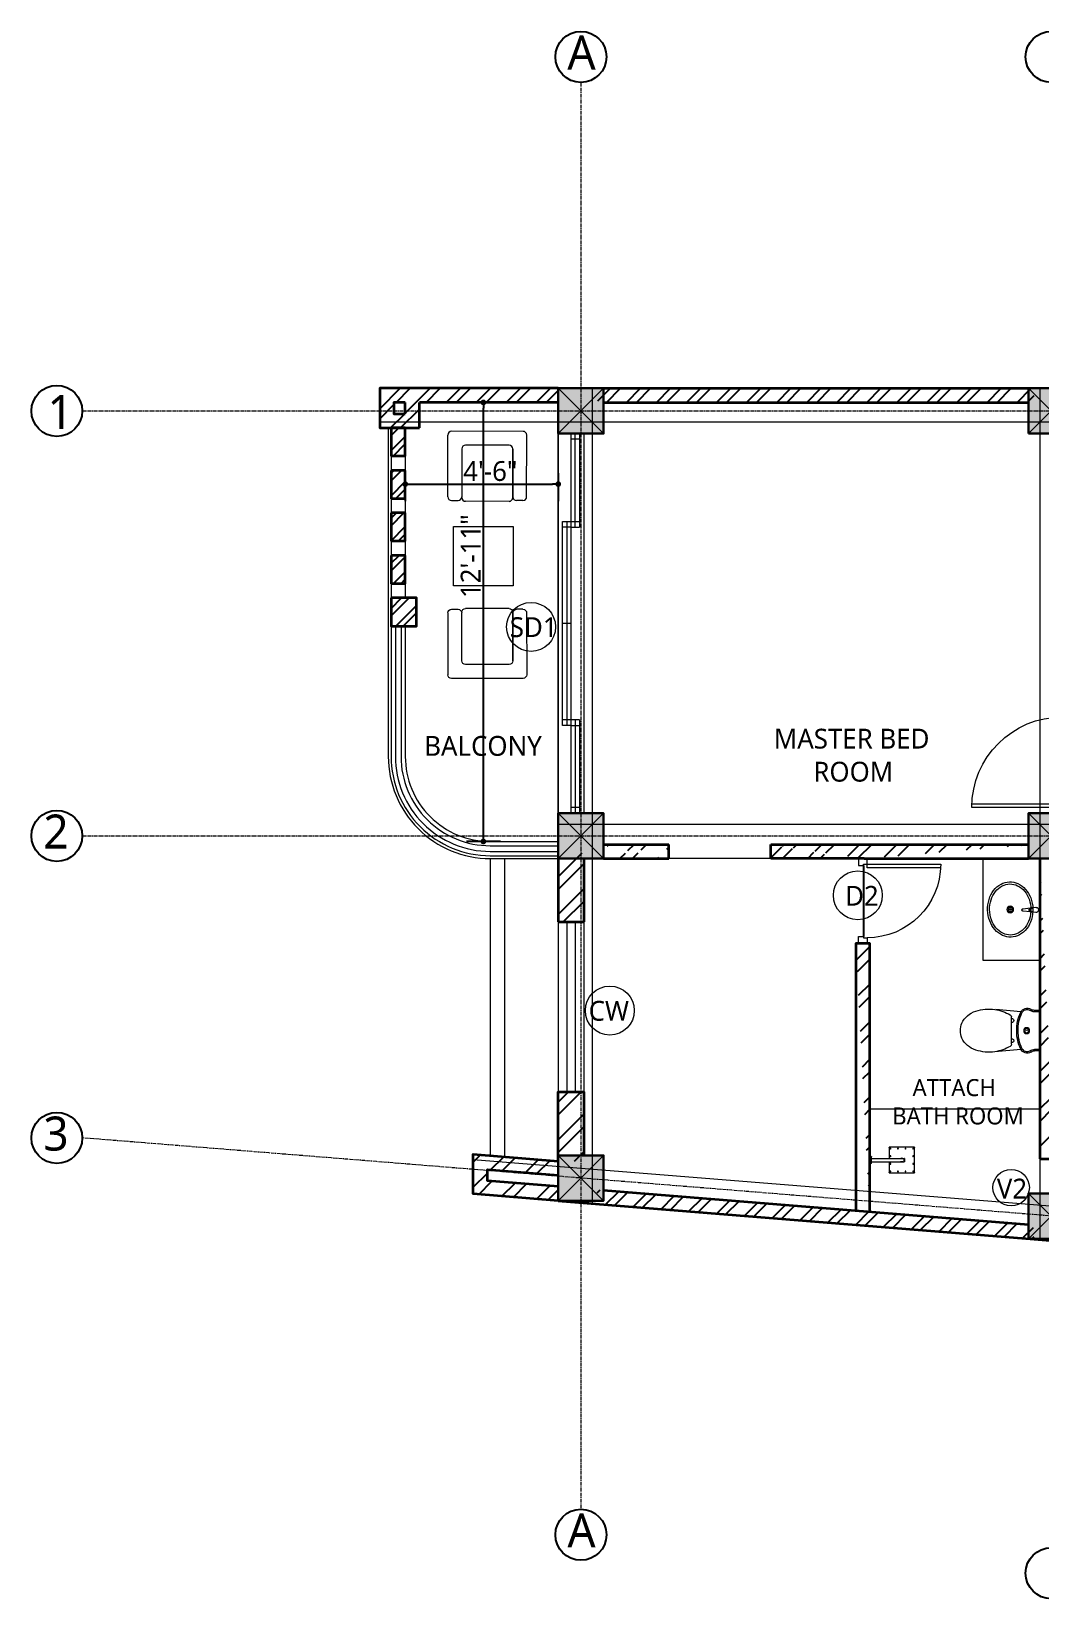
# Model space of a CAD drawing. Header units: inches. Extents: x 130993 to 274375, y -5108 to 103559.
# Drawn here: x 150644 to 151001, y 60931 to 61485 of the extents above; entities that cross this region are included whole.
import ezdxf

# ---------------------------------------------------------------- set-up
doc = ezdxf.new("R2010")
doc.units = ezdxf.units.IN
doc.header["$MEASUREMENT"] = 0
doc.header["$PDMODE"] = 2
doc.header["$PDSIZE"] = -3
doc.linetypes.add('CENTER', pattern=[2, 1.25, -0.25, 0.25, -0.25])
doc.linetypes.add('CENTER2', pattern=[1.125, 0.75, -0.125, 0.125, -0.125])
for name, color, linetype in [('A-HATCH', 7, 'Continuous'), ('Text-external', 7, 'Continuous'), ('Text-internal', 7, 'Continuous')]:
    doc.layers.add(name, color=color, linetype=linetype)
for name, color, linetype, lineweight in [('A_Grid Name', 216, 'Continuous', 5), ('Center line', 252, 'CENTER', 20), ('Column', 14, 'Continuous', 30), ('Dim-external', 151, 'Continuous', 9), ('Dim-internal', 150, 'Continuous', 9), ('Door-window', 40, 'Continuous', 15), ('FURNITURE', 31, 'Continuous', 13), ('HATCH', 9, 'Continuous', 9), ('Railing', 153, 'Continuous', 18), ('sill', 30, 'Continuous', 20), ('text window', 212, 'Continuous', 20), ('Wall-Section', 6, 'Continuous', 35)]:
    doc.layers.add(name, color=color, linetype=linetype, lineweight=lineweight)
doc.styles.add('caption 1in-8ft', font='trebuc.ttf', dxfattribs={"height": 12})
doc.styles.add('int text 1in-8ft', font='trebuc.ttf', dxfattribs={"height": 7})
doc.dimstyles.new('dim 1in-8ft', dxfattribs={"dimtxt": 7, "dimasz": 2, "dimexe": 6, "dimexo": 6, "dimgap": 1, "dimtad": 1, "dimdec": 0, "dimzin": 0, "dimdsep": 46, "dimlunit": 4, "dimtxsty": 'int text 1in-8ft', "dimblk": 'DOT', "dimcen": 4, "dimdle": 6, "dimclrt": 7, "dimadec": 0, "dimazin": 0, "dimtfac": 1, "dimtdec": 0, "dimtofl": 0, "dimtmove": 0, "dimatfit": 3, "dimfxl": 6, "dimfxlon": 1, "dimtolj": 1, "dimtzin": 0, "dimarcsym": 0})
pattern_1 = [(45, (149803.6255, 61138.596), (-6.629126, 6.629126), []), (45, (149808.045, 61138.596), (-6.629126, 6.629126), [])]
pattern_2 = [(45, (149803.6255, 61140.596), (-6.629126, 6.629126), []), (45, (149808.045, 61140.596), (-6.629126, 6.629126), [])]
pattern_3 = [(45, (151553.4815, 61140.596), (-5.3033, 5.3033), []), (45, (151557.017, 61140.596), (-5.3033, 5.3033), [])]

# ---------------------------------------------------------------- blocks, each defined once
blk = doc.blocks.new('BP1')
at = {"layer": 'A_Grid Name'}
for p, q in [((614, 0), (-33, 0)), ((30, 0), (30, -286.82)), ((42, 0), (42, -287.79)), ((200, 0), (200, -300.53)), ((212, 0), (212, -301.5)), ((369, 0), (369, -314.16)), ((381, 0), (381, -315.13)), ((539, 0), (539, -327.88)), ((551, 0), (551, -328.84)), ((614, -12), (-33, -12)), ((551, -154), (30, -154)), ((551, -166), (30, -166)), ((614, -321.89), (0, -272.36)), ((614, -333.93), (0, -284.4))]:
    blk.add_line(p, q, dxfattribs=at)
blk = doc.blocks.new('*U273')
at = {"lineweight": 20}
for points in [[(-2, 1.5), (-2, 33.5), (-3.25, 33.47), (-3.25, 1.5)], [(-36, 1.5), (-36, -1.5), (-33.5, -1.5), (-33.5, 0.25), (-34, 0.25), (-34, 1.5)], [(0, 1.5), (0, -1.5), (-2.5, -1.5), (-2.5, 0.25), (-2, 0.25), (-2, 1.5)]]:
    blk.add_lwpolyline(points, close=True, dxfattribs=at)
at = {"lineweight": 13}
blk.add_arc((-2, 1.5), 32, 90, 180, dxfattribs=at)
at = {"layer": 'Defpoints'}
blk.add_line((-2.5, 0.25), (-33.5, 0.25), dxfattribs=at)
blk = doc.blocks.new('45')
at = {"linetype": 'Continuous'}
for p, q in [((-32, 0), (-30, 0)), ((-32, -13), (-32, 0)), ((-30, 0), (30, 0)), ((30, 0), (32, 0)), ((32, -13), (32, 0)), ((30, -15), (-30, -15)), ((-30, -15), (-30, -15)), ((-15, -15), (-15, -308)), ((15, -15), (15, -308)), ((30, -15), (30, -15)), ((-114, -399), (-114, -173)), ((-113, -172), (-15, -172)), ((-104, -183), (-104, -184)), ((-104, -183), (-104, -184)), ((-103, -183), (-104, -183)), ((-104, -184), (-103, -184)), ((-104, -251), (-104, -252)), ((-104, -251), (-104, -252)), ((-103, -251), (-104, -251)), ((-104, -252), (-103, -252)), ((-102, -182), (-103, -182)), ((-103, -182), (-103, -183)), ((-102, -182), (-103, -182)), ((-103, -184), (-103, -185)), ((-103, -185), (-102, -185)), ((-103, -185), (-102, -185)), ((-102, -250), (-103, -250)), ((-103, -250), (-103, -251)), ((-102, -251), (-103, -251)), ((-103, -252), (-103, -254)), ((-103, -253), (-102, -253)), ((-103, -254), (-102, -254)), ((-102, -183), (-102, -182)), ((-101, -183), (-102, -183)), ((-102, -184), (-101, -184)), ((-102, -185), (-102, -184)), ((-102, -251), (-102, -250)), ((-101, -251), (-102, -251)), ((-102, -252), (-101, -252)), ((-102, -254), (-102, -252)), ((-101, -184), (-101, -183)), ((-101, -184), (-101, -183)), ((-101, -252), (-101, -251)), ((-101, -252), (-101, -251)), ((-36, -183), (-36, -184)), ((-35, -183), (-36, -183)), ((-36, -184), (-35, -184)), ((-34, -182), (-35, -182)), ((-35, -182), (-35, -183)), ((-34, -182), (-35, -182)), ((-35, -183), (-35, -184)), ((-35, -184), (-35, -185)), ((-35, -185), (-34, -185)), ((-35, -185), (-34, -185)), ((-34, -183), (-34, -182)), ((-32, -183), (-34, -183)), ((-34, -184), (-32, -184)), ((-34, -185), (-34, -184)), ((-33, -184), (-33, -183)), ((-32, -184), (-32, -183)), ((15, -172), (113, -172)), ((32, -183), (32, -184)), ((34, -183), (32, -183)), ((32, -184), (34, -184)), ((33, -183), (33, -184)), ((35, -182), (34, -182)), ((34, -182), (34, -183)), ((35, -182), (34, -182)), ((34, -184), (34, -185)), ((34, -185), (35, -185)), ((34, -185), (35, -185)), ((35, -183), (35, -182)), ((36, -183), (35, -183)), ((35, -184), (35, -183)), ((35, -184), (36, -184)), ((35, -185), (35, -184)), ((36, -184), (36, -183)), ((101, -183), (101, -184)), ((101, -183), (101, -184)), ((102, -183), (101, -183)), ((101, -184), (102, -184)), ((101, -251), (101, -252)), ((101, -251), (101, -252)), ((102, -251), (101, -251)), ((101, -252), (102, -252)), ((103, -182), (102, -182)), ((102, -182), (102, -183)), ((103, -182), (102, -182)), ((102, -184), (102, -185)), ((102, -185), (103, -185)), ((102, -185), (103, -185)), ((103, -250), (102, -250)), ((102, -250), (102, -251)), ((103, -251), (102, -251)), ((102, -252), (102, -254)), ((102, -253), (103, -253)), ((102, -254), (103, -254)), ((103, -183), (103, -182)), ((104, -183), (103, -183)), ((103, -184), (104, -184)), ((103, -185), (103, -184)), ((103, -251), (103, -250)), ((104, -251), (103, -251)), ((103, -252), (104, -252)), ((103, -254), (103, -252)), ((104, -184), (104, -183)), ((104, -184), (104, -183)), ((104, -252), (104, -251)), ((104, -252), (104, -251)), ((114, -173), (114, -399)), ((113, -400), (-113, -400)), ((-104, -320), (-104, -321)), ((-104, -320), (-104, -321)), ((-103, -320), (-104, -320)), ((-104, -321), (-103, -321)), ((-104, -388), (-104, -389)), ((-104, -388), (-104, -389)), ((-103, -388), (-104, -388)), ((-104, -389), (-103, -389)), ((-102, -318), (-103, -318)), ((-103, -318), (-103, -320)), ((-102, -319), (-103, -319)), ((-103, -321), (-102, -321)), ((-103, -321), (-103, -322)), ((-103, -322), (-102, -322)), ((-102, -387), (-103, -387)), ((-103, -387), (-103, -388)), ((-102, -387), (-103, -387)), ((-103, -389), (-103, -390)), ((-103, -390), (-102, -390)), ((-103, -390), (-102, -390)), ((-102, -320), (-102, -318)), ((-101, -320), (-102, -320)), ((-102, -321), (-101, -321)), ((-102, -322), (-102, -321)), ((-102, -388), (-102, -387)), ((-101, -388), (-102, -388)), ((-102, -389), (-101, -389)), ((-102, -390), (-102, -389)), ((-101, -321), (-101, -320)), ((-101, -321), (-101, -320)), ((-101, -389), (-101, -388)), ((-101, -389), (-101, -388)), ((-36, -388), (-36, -389)), ((-35, -388), (-36, -388)), ((-36, -389), (-35, -389)), ((-34, -387), (-35, -387)), ((-35, -387), (-35, -388)), ((-34, -387), (-35, -387)), ((-35, -388), (-35, -389)), ((-35, -389), (-35, -390)), ((-35, -390), (-34, -390)), ((-35, -390), (-34, -390)), ((-34, -388), (-34, -387)), ((-32, -388), (-34, -388)), ((-34, -389), (-32, -389)), ((-34, -390), (-34, -389)), ((-33, -389), (-33, -388)), ((-32, -389), (-32, -388)), ((15, -308), (-15, -308)), ((-15, -308), (15, -308)), ((-15, -310), (-15, -308)), ((-15, -310), (15, -310)), ((15, -310), (15, -308)), ((32, -388), (32, -389)), ((34, -388), (32, -388)), ((32, -389), (34, -389)), ((33, -388), (33, -389)), ((35, -387), (34, -387)), ((34, -387), (34, -388)), ((35, -387), (34, -387)), ((34, -389), (34, -390)), ((34, -390), (35, -390)), ((34, -390), (35, -390)), ((35, -388), (35, -387)), ((36, -388), (35, -388)), ((35, -389), (35, -388)), ((35, -389), (36, -389)), ((35, -390), (35, -389)), ((36, -389), (36, -388)), ((101, -320), (101, -321)), ((101, -320), (101, -321)), ((102, -320), (101, -320)), ((101, -321), (102, -321)), ((101, -388), (101, -389)), ((101, -388), (101, -389)), ((102, -388), (101, -388)), ((101, -389), (102, -389)), ((103, -318), (102, -318)), ((102, -318), (102, -320)), ((103, -319), (102, -319)), ((102, -321), (103, -321)), ((102, -321), (102, -322)), ((102, -322), (103, -322)), ((103, -387), (102, -387)), ((102, -387), (102, -388)), ((103, -387), (102, -387)), ((102, -389), (102, -390)), ((102, -390), (103, -390)), ((102, -390), (103, -390)), ((103, -320), (103, -318)), ((104, -320), (103, -320)), ((103, -321), (104, -321)), ((103, -322), (103, -321)), ((103, -388), (103, -387)), ((104, -388), (103, -388)), ((103, -389), (104, -389)), ((103, -390), (103, -389)), ((104, -321), (104, -320)), ((104, -321), (104, -320)), ((104, -389), (104, -388)), ((104, -389), (104, -388))]:
    blk.add_line(p, q, dxfattribs=at)
at = {"linetype": 'CENTER2'}
blk.add_line((20, 0), (-20, 0), dxfattribs=at)
at = {"linetype": 'Continuous'}
for centre in [(-102, -184), (-102, -252), (-34, -184), (34, -184), (103, -184), (103, -252), (-102, -320), (-102, -389), (-34, -389), (34, -389), (103, -320), (103, -389)]:
    blk.add_circle(centre, 4, dxfattribs=at)
for centre, radius, start, end in [((-30, -13), 2, 180, 270), ((30, -13), 2, 270, 0), ((-113, -173), 1, 90, 180), ((0, -286), 18.5, 144.1752, 215.8248), ((0, -286), 18.4, 144.6089, 215.3911), ((0, -286), 18.1, 145.9684, 214.0316), ((0, -286), 18, 146.4427, 213.5573), ((0, -286), 16.4, 156.4575, 203.5425), ((0, -286), 18.5, 0, 35.8248), ((0, -286), 18.4, 0, 35.3911), ((0, -286), 18.1, 0, 34.0316), ((0, -286), 18, 326.4427, 33.5573), ((0, -286), 16.4, 336.4575, 23.5425), ((113, -173), 1, 0, 90), ((-113, -399), 1, 180, 270), ((0, -286), 18.5, 324.1752, 0), ((0, -286), 18.1, 325.9684, 0), ((0, -286), 18.4, 324.6089, 0), ((113, -399), 1, 270, 0)]:
    blk.add_arc(centre, radius, start, end, dxfattribs=at)
blk = doc.blocks.new('Sanitary_Commode')
for p, q in [((-7.57, 0), (7.57, 0)), ((-7.48, 0), (-7.48, -2.09)), ((7.48, 0), (7.48, -2.12)), ((-8.04, -0.47), (-8.04, -2.09)), ((8.04, -0.47), (8.04, -2.12)), ((-7.5, -7.54), (-8.46, -17.96)), ((-5.44, -11.32), (5.47, -11.32)), ((7.53, -7.54), (8.4, -17.49))]:
    blk.add_line(p, q)
for centre, radius in [((0.01, -5.24), 1.18), ((0.01, -5.25), 0.847)]:
    blk.add_circle(centre, radius)
for centre, radius, start, end in [((-7.57, -0.47), 0.472, 90, 180), ((7.57, -0.47), 0.472, 0, 90), ((-6.16, -5.08), 2.81, 148.36393, 245.18218), ((-11.13, -1.9), 3.09, 326.5687, 356.46983), ((-6.16, -5.08), 2.25, 148.6278, 245.63581), ((-11.12, -1.91), 3.64, 326.66078, 357.08849), ((0.78, -5.22), 0.758, 114.83584, 249.21498), ((6.18, -5.08), 2.25, 294.36419, 31.42642), ((6.18, -5.08), 2.81, 294.81782, 31.63607), ((11.46, -1.75), 4, 185.34257, 212.6411), ((11.51, -1.73), 3.49, 186.51425, 212.56989), ((10.49, -21.25), 19.23, 150.59068, 170.16674), ((-0.29, 7.25), 16.46, 244.65276, 270.78497), ((-0.29, 7.25), 15.9, 244.65532, 270.78492), ((-5.44, -12.27), 0.945, 90, 150.59068), ((-4.03, -11.23), 0.846, 353.75908, 186.24092), ((0.31, 7.2), 16.42, 268.6912, 295.40385), ((0.31, 7.2), 15.86, 268.6912, 295.40385), ((4.05, -11.23), 0.846, 353.75908, 186.24092), ((5.47, -12.27), 0.945, 29.40932, 90), ((-10.46, -21.25), 19.23, 9.83326, 29.40932), ((8.39, -20.24), 17, 172.29585, 198.33967), ((-8.36, -20.24), 17, 341.66033, 7.70415), ((0.9, -22.91), 9.06, 197.25711, 244.86778), ((-0.29, -24.99), 6.67, 246.52572, 272.56291), ((0.31, -24.94), 6.72, 267.44565, 293.38823), ((-0.87, -22.91), 9.06, 295.13222, 342.74289)]:
    blk.add_arc(centre, radius, start, end)
blk = doc.blocks.new('sd')
at = {"layer": 'Door-window'}
for p, q in [((0, 135), (0, 102)), ((3, 135), (0, 135)), ((3, 133), (0, 133)), ((1.5, 102), (1.5, 135)), ((3, 135), (3, 102)), ((0, 102), (-3, 102)), ((-1.5, 104), (-1.5, 32)), ((0, 104), (3, 104)), ((0, 102), (3, 102)), ((0, 68), (-3, 68)), ((0, 34), (-3, 34)), ((0, 34), (0, 1)), ((3, 34), (0, 34)), ((1.5, 34), (1.5, 1)), ((3, 34), (3, 1)), ((0, 32), (3, 32)), ((3, 3), (0, 3)), ((3, 1), (0, 1))]:
    blk.add_line(p, q, dxfattribs=at)
blk.add_lwpolyline([(-3, 104), (0, 104), (0, 32), (-3, 32)], close=True, dxfattribs=at)
blk = doc.blocks.new('*U289')
at = {"lineweight": 20}
for points in [[(-2, 1.5), (-2, 27.5), (-3.25, 27.47), (-3.25, 1.5)], [(-30, 1.5), (-30, -1.5), (-27.5, -1.5), (-27.5, 0.25), (-28, 0.25), (-28, 1.5)], [(0, 1.5), (0, -1.5), (-2.5, -1.5), (-2.5, 0.25), (-2, 0.25), (-2, 1.5)]]:
    blk.add_lwpolyline(points, close=True, dxfattribs=at)
at = {"lineweight": 13}
blk.add_arc((-2, 1.5), 26, 90, 180, dxfattribs=at)
at = {"layer": 'Defpoints'}
blk.add_line((-2.5, 0.25), (-27.5, 0.25), dxfattribs=at)
blk = doc.blocks.new('sofa_1seater')
for p, q in [((15.4, 0.01), (-15.4, -0.01)), ((-17, -28.25), (-17, -1.61)), ((9.4, -6.01), (-9.4, -6.01)), ((17, -28.22), (17, -1.59)), ((-11, -7.61), (-11, -28.25)), ((11, -7.56), (11, -28.61)), ((11, -7.59), (11, -28.59)), ((11, -28.59), (11, -7.59)), ((-15.4, -29.85), (-12.6, -29.85)), ((9.4, -30.21), (-9.4, -30.21)), ((15.4, -29.82), (12.6, -29.82))]:
    blk.add_line(p, q)
for centre, major_axis, start_param, end_param in [((15.4, -1.59), (-1.13, 1.13), 3.926991, 5.497787), ((-15.4, -1.61), (1.13, 1.13), 0.785398, 2.356194), ((-9.4, -7.61), (1.13, 1.13), 0.785398, 2.356194), ((9.4, -7.59), (-1.13, 1.13), 3.926991, 5.497787), ((9.4, -7.59), (-1.13, 1.13), 3.926991, 5.497787), ((9.4, -7.61), (-1.13, 1.13), 3.926991, 5.497787), ((-15.4, -28.25), (-1.13, 1.13), 0.785398, 2.356194), ((-12.6, -28.25), (1.13, 1.13), 3.926991, 5.497787), ((-9.4, -28.61), (-1.13, 1.13), 0.785398, 2.356194), ((9.4, -28.59), (1.13, 1.13), 3.926991, 5.497787), ((9.4, -28.59), (1.13, 1.13), 3.926991, 5.497787), ((9.4, -28.61), (1.13, 1.13), 3.926991, 5.497787), ((12.6, -28.22), (-1.13, 1.13), 0.785398, 2.356194), ((15.4, -28.22), (1.13, 1.13), 3.926991, 5.497787)]:
    blk.add_ellipse(centre, major_axis=major_axis, ratio=1, start_param=start_param, end_param=end_param)
blk = doc.blocks.new('PL_TAP_1')
at = {"linetype": 'ByBlock'}
for p, q in [((-0.9, 0.3), (-0.93, 0.16)), ((-0.84, 0.45), (-0.9, 0.3)), ((-0.75, 0.6), (-0.84, 0.45)), ((-0.63, 0.72), (-0.75, 0.6)), ((-0.49, 0.82), (-0.63, 0.72)), ((-0.34, 0.89), (-0.49, 0.82)), ((-0.17, 0.94), (-0.34, 0.89)), ((0, 0.96), (-0.17, 0.94)), ((0.17, 0.94), (0, 0.96)), ((0.34, 0.89), (0.17, 0.94)), ((0.49, 0.82), (0.34, 0.89)), ((0.63, 0.72), (0.49, 0.82)), ((0.75, 0.6), (0.63, 0.72)), ((0.84, 0.45), (0.75, 0.6)), ((0.9, 0.3), (0.84, 0.45)), ((0.93, 0.16), (0.9, 0.3)), ((-0.94, -0.03), (-0.83, -1.65)), ((-0.92, -0.34), (-0.92, -0.35)), ((-0.83, -1.65), (-0.8, -1.79)), ((-0.8, -1.79), (-0.76, -1.93)), ((-0.76, -1.93), (-0.68, -2.05)), ((-0.7, -2.03), (-0.44, -4.61)), ((-0.68, -2.05), (-0.59, -2.17)), ((-0.59, -2.17), (-0.48, -2.26)), ((-0.54, -1.57), (-0.54, -0.98)), ((-0.54, -0.98), (0.54, -0.98)), ((-0.53, -1.66), (-0.54, -1.57)), ((-0.5, -1.75), (-0.53, -1.66)), ((-0.46, -1.83), (-0.5, -1.75)), ((-0.48, -2.26), (-0.35, -2.33)), ((-0.41, -1.91), (-0.46, -1.83)), ((-0.44, -4.61), (-0.42, -4.69)), ((-0.42, -4.69), (-0.39, -4.76)), ((-0.34, -1.97), (-0.41, -1.91)), ((-0.39, -4.76), (-0.35, -4.83)), ((-0.35, -2.33), (-0.22, -2.38)), ((-0.35, -4.83), (-0.29, -4.89)), ((-0.27, -2.02), (-0.34, -1.97)), ((-0.29, -4.89), (-0.23, -4.93)), ((-0.18, -2.06), (-0.27, -2.02)), ((-0.23, -4.93), (-0.16, -4.97)), ((-0.22, -2.38), (-0.07, -2.41)), ((-0.09, -2.09), (-0.18, -2.06)), ((-0.16, -4.97), (-0.08, -4.99)), ((0, -2.09), (-0.09, -2.09)), ((-0.08, -4.99), (0, -5)), ((-0.07, -2.41), (0.07, -2.41)), ((0.09, -2.09), (0, -2.09)), ((0, -5), (0.08, -4.99)), ((0.07, -2.41), (0.22, -2.38)), ((0.08, -4.99), (0.16, -4.97)), ((0.18, -2.06), (0.09, -2.09)), ((0.16, -4.97), (0.23, -4.93)), ((0.27, -2.02), (0.18, -2.06)), ((0.22, -2.38), (0.35, -2.33)), ((0.23, -4.93), (0.29, -4.89)), ((0.34, -1.97), (0.27, -2.02)), ((0.29, -4.89), (0.35, -4.83)), ((0.41, -1.91), (0.34, -1.97)), ((0.35, -2.33), (0.48, -2.26)), ((0.35, -4.83), (0.39, -4.76)), ((0.39, -4.76), (0.42, -4.69)), ((0.46, -1.83), (0.41, -1.91)), ((0.42, -4.69), (0.44, -4.61)), ((0.44, -4.61), (0.7, -2.03)), ((0.5, -1.75), (0.46, -1.83)), ((0.48, -2.26), (0.59, -2.17)), ((0.53, -1.66), (0.5, -1.75)), ((0.54, -1.57), (0.53, -1.66)), ((0.54, -0.98), (0.54, -1.57)), ((0.59, -2.17), (0.68, -2.05)), ((0.68, -2.05), (0.76, -1.93)), ((0.76, -1.93), (0.8, -1.79)), ((0.8, -1.79), (0.83, -1.65)), ((0.83, -1.65), (0.94, -0.03))]:
    blk.add_line(p, q, dxfattribs=at)
for centre, start, end in [((-0.24, 0.02), 168.2055, 184.1181), ((0.24, 0.02), 355.8819, 11.7945)]:
    blk.add_arc(centre, 0.708, start, end, dxfattribs=at)
blk = doc.blocks.new('Sanitary_Basin3')
for p, q in [((-0.8, -10.44), (0.8, -10.44)), ((0, -9.64), (0, -11.23))]:
    blk.add_line(p, q)
at = {"linetype": 'Continuous'}
blk.add_lwpolyline([(-18, -20), (18, -20), (18, 0), (-18, 0)], close=True, dxfattribs=at)
for points in [[(-9.76, -10.12, 0.117634), (-9.15, -13.12, 0.104469), (-7.09, -15.87, 0.090016), (-4.06, -17.68, 0.08192), (-0.26, -18.43, 0.08192), (3.58, -17.92, 0.090016), (6.72, -16.31, 0.104469), (8.96, -13.7, 0.117634), (9.76, -10.75, 0.117634), (9.15, -7.75, 0.104469), (7.09, -5.01, 0.090016), (4.06, -3.2, 0.08192), (0.26, -2.44, 0.08192), (-3.58, -2.95, 0.090016), (-6.72, -4.56, 0.104469), (-8.96, -7.17, 0.117634)], [(-9.01, -10.31, 0.118622), (-8.39, -13.03, 0.104678), (-6.44, -15.51, 0.089562), (-3.62, -17.11, 0.081185), (-0.1, -17.74, 0.081185), (3.43, -17.21, 0.089562), (6.3, -15.69, 0.104678), (8.32, -13.27, 0.118622), (9.01, -10.56, 0.118622), (8.39, -7.84, 0.104678), (6.44, -5.36, 0.089562), (3.62, -3.76, 0.081185), (0.1, -3.13, 0.081185), (-3.43, -3.66, 0.089562), (-6.3, -5.18, 0.104678), (-8.32, -7.6, 0.118622)]]:
    blk.add_lwpolyline(points, format="xyb", close=True, dxfattribs=at)
for radius in [1.2, 0.798]:
    blk.add_circle((0, -10.44), radius)
at = {"linetype": 'Continuous', "xscale": 0.9766697141026374, "yscale": 0.9766697141026374, "zscale": 0.9766697141026374}
blk.add_blockref('PL_TAP_1', (-0.15, -1.42), dxfattribs=at)
blk = doc.blocks.new('grid')
at = {"layer": 'Center line'}
for p, q in [((1, 115), (1, -388.73)), ((-175, -1), (774, -1)), ((-175, -151), (774, -151)), ((774, -334.17), (-175, -257.62))]:
    blk.add_line(p, q, dxfattribs=at)
at = {"layer": 'Text-external'}
for centre in [(1, 124), (167, 124), (-184, -1), (-184, -151), (-184, -257.62), (1, -397.73), (167, -411.29)]:
    blk.add_circle(centre, 9, dxfattribs=at)
at = {"layer": 'Text-external', "char_height": 12, "attachment_point": 1, "style": 'caption 1in-8ft'}
for s, insert, width in [('A', (-3.77, 131.52), 130.1671), ('1', (-187.28, 4.63), 5.971), ('2', (-188.77, -143.48), 7.7183), ('3', (-188.77, -250.1), 7.778), ('A', (-3.77, -390.22), 130.1671)]:
    blk.add_mtext(s, dxfattribs=dict(at, insert=insert, width=width))
blk = doc.blocks.new('_Dot')
at = {"color": 0, "linetype": 'ByBlock', "lineweight": -2}
blk.add_line((-0.5, 0), (-1, 0), dxfattribs=at)
at = {"color": 0, "linetype": 'ByBlock', "const_width": 0.5}
blk.add_lwpolyline([(-0.25, 0, 1), (0.25, 0, 1)], format="xyb", close=True, dxfattribs=at)
blk = doc.blocks.new('*D310')
at = {"layer": 'Defpoints', "color": 0}
for p in [(150776.34, 61334.71), (150830.35, 61334.71), (150830.35, 61324.88)]:
    blk.add_point(p, dxfattribs=at)
at = {"layer": 'Dim-internal', "color": 0, "lineweight": -2}
for p, q in [((150776.34, 61328.71), (150776.34, 61318.88)), ((150830.35, 61328.71), (150830.35, 61318.88)), ((150778.34, 61324.88), (150828.35, 61324.88))]:
    blk.add_line(p, q, dxfattribs=at)
at = {"layer": 'Dim-internal', "color": 0, "lineweight": -2, "xscale": 2, "yscale": 2, "zscale": 2, "rotation": 180}
blk.add_blockref('_Dot', (150776.34, 61324.88), dxfattribs=at)
at = {"layer": 'Dim-internal', "color": 0, "lineweight": -2, "xscale": 2, "yscale": 2, "zscale": 2}
blk.add_blockref('_Dot', (150830.35, 61324.88), dxfattribs=at)
at = {"layer": 'Dim-internal', "color": 7, "insert": (150806.38, 61329.45), "char_height": 7, "attachment_point": 5, "style": 'int text 1in-8ft'}
blk.add_mtext('\\A1;4\'-6"', dxfattribs=at)
blk = doc.blocks.new('*D323')
at = {"layer": 'Defpoints', "color": 0}
for p in [(150803.93, 61353.71), (150830.35, 61353.71), (150818.35, 61198.71)]:
    blk.add_point(p, dxfattribs=at)
at = {"layer": 'Dim-internal', "color": 0, "lineweight": -2}
for p, q in [((150809.93, 61353.71), (150797.93, 61353.71)), ((150803.93, 61200.71), (150803.93, 61351.71)), ((150809.93, 61198.71), (150797.93, 61198.71))]:
    blk.add_line(p, q, dxfattribs=at)
at = {"layer": 'Dim-internal', "color": 0, "lineweight": -2, "xscale": 2, "yscale": 2, "zscale": 2}
for p, rotation in [((150803.93, 61353.71), 90), ((150803.93, 61198.71), 270)]:
    blk.add_blockref('_Dot', p, dxfattribs=dict(at, rotation=rotation))
at = {"layer": 'Dim-internal', "color": 7, "insert": (150799.42, 61299.44), "char_height": 7, "attachment_point": 5, "rotation": 90, "style": 'int text 1in-8ft'}
blk.add_mtext('\\A1;12\'-11"', dxfattribs=at)
blk = doc.blocks.new('col')
at = {"layer": 'HATCH'}
h = blk.add_hatch(color=256, dxfattribs=at)
h.dxf.hatch_style = 1
h.paths.add_polyline_path([(-8, -8), (8, -8), (8, 8), (-8, 8)])
at = {"layer": 'Column'}
blk.add_lwpolyline([(-8, -8), (8, -8), (8, 8), (-8, 8)], close=True, dxfattribs=at)
at = {"layer": 'Dim-external'}
for p, q in [((-8, 8), (8, -8)), ((8, 8), (-8, -8))]:
    blk.add_line(p, q, dxfattribs=at)
blk = doc.blocks.new('gridd')
at = {"layer": 'Dim-external'}
for p in [(2, 0), (168, 0), (341, 0), (507, 0), (2, -150), (168, -150), (341, -150), (507, -150), (2, -270.82), (168, -284.21), (341, -298.16), (507, -311.55)]:
    blk.add_blockref('col', p, dxfattribs=at)

msp = doc.modelspace()

# ---------------------------------------------------------------- hatches: boundary and pattern name
at = {"layer": 'A-HATCH'}
h = msp.add_hatch(dxfattribs=at)
h.set_pattern_fill('ANSI32', color=256, scale=20)
h.set_pattern_definition(pattern_3)
h.paths.add_polyline_path([(150998.35, 61358.71), (150844.35, 61358.71), (150844.35, 61353.71), (150998.35, 61353.71)])
h.paths.add_polyline_path([(150781.35, 61344.71), (150781.35, 61349.71), (150781.35, 61353.71), (150776.35, 61353.71), (150776.35, 61349.71), (150772.35, 61349.71), (150772.35, 61353.71), (150830.35, 61353.71), (150830.35, 61358.71), (150767.35, 61358.71), (150767.35, 61344.71)])
h = msp.add_hatch(dxfattribs=at)
h.set_pattern_fill('ANSI32', color=256, scale=15)
h.set_pattern_definition([(45, (149803.6255, 61140.596), (-3.977476, 3.977476), []), (45, (149806.277, 61140.596), (-3.977476, 3.977476), [])])
h.paths.add_polyline_path([(150771.35, 61334.71), (150776.35, 61334.71), (150776.35, 61344.71), (150771.35, 61344.71)])
h.paths.add_polyline_path([(150771.35, 61319.71), (150776.35, 61319.71), (150776.35, 61329.71), (150771.35, 61329.71)])
h.paths.add_polyline_path([(150771.35, 61304.71), (150776.35, 61304.71), (150776.35, 61314.71), (150771.35, 61314.71)])
h.paths.add_polyline_path([(150780.35, 61284.71), (150771.35, 61284.71), (150771.35, 61274.71), (150780.35, 61274.71)])
h.paths.add_polyline_path([(150771.35, 61289.71), (150776.35, 61289.71), (150776.35, 61299.71), (150771.35, 61299.71)])
h = msp.add_hatch(dxfattribs=at)
h.set_pattern_fill('ANSI32', color=256, scale=25, style=0)
h.set_pattern_definition(pattern_2)
edge = h.paths.add_edge_path()
edge.add_line((150830.35, 61170.3), (150839.35, 61170.3))
edge.add_line((150839.35, 61194.71), (150839.35, 61170.3))
edge.add_line((150830.35, 61194.71), (150830.35, 61170.3))
h = msp.add_hatch(dxfattribs=at)
h.set_pattern_fill('ANSI32', color=256, scale=25, style=0)
h.set_pattern_definition(pattern_1)
edge = h.paths.add_edge_path()
edge.add_line((150844.35, 61197.71), (150868.35, 61197.71))
edge.add_line((150869.35, 61192.71), (150869.35, 61197.71))
edge.add_line((150844.35, 61192.71), (150868.35, 61192.71))
h = msp.add_hatch(dxfattribs=at)
h.set_pattern_fill('ANSI32', color=256, scale=25, style=0)
h.set_pattern_definition(pattern_1)
edge = h.paths.add_edge_path()
edge.add_line((150905.35, 61192.71), (150905.35, 61197.71))
edge.add_line((150938.35, 61192.71), (150904.35, 61192.71))
edge.add_line((150938.35, 61192.71), (150933.35, 61192.71))
edge.add_line((150904.35, 61197.71), (150998.35, 61197.71))
edge.add_line((150938.35, 61192.71), (150998.35, 61192.71))
h = msp.add_hatch(dxfattribs=at)
h.set_pattern_fill('ANSI32', color=256, scale=25, style=0)
h.set_pattern_definition(pattern_2)
edge = h.paths.add_edge_path()
edge.add_line((151005.35, 61194.71), (151005.35, 61089.34))
edge.add_line((151000.35, 61194.71), (151000.35, 61086.71))
edge.add_line((151003.35, 61091.71), (151023.35, 61091.71))
edge.add_line((151006.51, 61086.71), (151023.39, 61086.71))
edge.add_line((151023.35, 61089.34), (151023.35, 61086.71))
h = msp.add_hatch(dxfattribs=at)
h.set_pattern_fill('ANSI32', color=256, scale=25, style=0)
h.set_pattern_definition([(45, (149805.6255, 61140.596), (-6.629126, 6.629126), []), (45, (149810.045, 61140.596), (-6.629126, 6.629126), [])])
edge = h.paths.add_edge_path()
edge.add_line((150935.35, 61164.71), (150935.35, 61068.44))
edge.add_line((150935.35, 61162.71), (150940.35, 61162.71))
edge.add_line((150940.35, 61164.71), (150940.34, 61068.04))
h = msp.add_hatch(dxfattribs=at)
h.set_pattern_fill('ANSI32', color=256, scale=25, style=0)
h.set_pattern_definition(pattern_2)
h.paths.add_polyline_path([(150830.35, 61110.3), (150839.35, 61110.3), (150839.35, 61085.89), (150830.35, 61085.89)])
h = msp.add_hatch(dxfattribs=at)
h.set_pattern_fill('ANSI32', color=256, scale=25, style=0)
h.set_pattern_definition(pattern_2)
edge = h.paths.add_edge_path()
edge.add_line((150830.35, 61076.91), (150805.35, 61078.93))
edge.add_line((150805.35, 61078.93), (150805.35, 61082.89))
edge.add_line((150805.35, 61082.89), (150830.35, 61080.88))
edge.add_line((150830.35, 61071.89), (150800.35, 61074.31))
edge.add_line((150800.35, 61074.31), (150800.35, 61088.31))
edge.add_line((150800.35, 61088.31), (150830.35, 61085.89))
h = msp.add_hatch(dxfattribs=at)
h.set_pattern_fill('ANSI32', color=256, scale=20)
h.set_pattern_definition(pattern_3)
h.paths.add_polyline_path([(150844.03, 61075.81), (150844.35, 61071.89), (150830.35, 61071.89), (150998.35, 61058.34), (150998.03, 61063.38)])

# ---------------------------------------------------------------- linework, layer by layer
at = {"layer": 'Door-window'}
for p, q in [((150833.35, 61170.3), (150833.35, 61110.3)), ((150836.35, 61170.3), (150836.35, 61110.3))]:
    msp.add_line(p, q, dxfattribs=at)
at = {"layer": 'FURNITURE'}
msp.add_line((151000.35, 61104.2), (150940.35, 61104.2), dxfattribs=at)
msp.add_lwpolyline([(150793.43, 61309.94), (150814.43, 61309.94), (150814.43, 61288.94), (150793.43, 61288.94), (150793.43, 61309.94)], dxfattribs=at)
at = {"layer": 'Railing'}
for points in [[(150772.85, 61274.71), (150772.85, 61228.71, 0.414214), (150806.35, 61195.21), (150830.35, 61195.21)], [(150774.85, 61274.71), (150774.85, 61228.71, 0.414214), (150806.35, 61197.21), (150830.35, 61197.21)]]:
    msp.add_lwpolyline(points, format="xyb", dxfattribs=at)
at = {"layer": 'sill'}
for p, q in [((150830.35, 61208.71), (150830.35, 61342.71)), ((150839.35, 61342.71), (150839.35, 61208.71)), ((150771.35, 61334.72), (150771.35, 61329.72)), ((150776.34, 61334.71), (150776.33, 61329.71)), ((150771.33, 61319.72), (150771.32, 61314.72)), ((150776.31, 61319.71), (150776.3, 61314.71)), ((150771.33, 61304.72), (150771.32, 61299.72)), ((150776.31, 61304.71), (150776.3, 61299.71)), ((150771.33, 61289.72), (150771.32, 61284.72)), ((150776.31, 61289.71), (150776.3, 61284.71)), ((150806.35, 61192.71), (150806.35, 61087.83)), ((150811.35, 61192.71), (150811.35, 61087.83)), ((150830.35, 61170.3), (150830.35, 61110.3)), ((150839.35, 61170.3), (150839.35, 61110.3)), ((151000.35, 61086.71), (151000.35, 61074.5))]:
    msp.add_line(p, q, dxfattribs=at)
for points in [[(150770.35, 61344.71), (150770.35, 61228.71, 0.414214), (150806.35, 61192.71), (150830.35, 61192.71)], [(150771.35, 61274.71), (150771.35, 61228.71, 0.414214), (150806.35, 61193.71), (150830.35, 61193.71)], [(150776.35, 61274.71), (150776.35, 61228.71, 0.414214), (150806.35, 61198.71), (150830.35, 61198.71)]]:
    msp.add_lwpolyline(points, format="xyb", dxfattribs=at)
at = {"layer": 'text window', "ltscale": 15}
for centre, radius in [((150820.75, 61274.47), 8.64), ((150936.1, 61179.71), 8.64), ((150848.57, 61139.03), 8.64), ((150990.23, 61076.53), 6.43)]:
    msp.add_circle(centre, radius, dxfattribs=at)
at = {"layer": 'Wall-Section'}
for p, q in [((150846.35, 61358.71), (150996.35, 61358.71)), ((150776.35, 61349.71), (150776.35, 61353.71)), ((150781.35, 61344.71), (150781.35, 61353.71)), ((150846.35, 61353.71), (150996.35, 61353.71)), ((150776.35, 61344.71), (150776.35, 61344.71)), ((150776.35, 61334.71), (150771.35, 61334.71)), ((150776.35, 61329.71), (150771.35, 61329.71)), ((150776.35, 61319.71), (150771.35, 61319.71)), ((150776.35, 61314.71), (150771.35, 61314.71)), ((150776.35, 61304.71), (150771.35, 61304.71)), ((150776.35, 61299.71), (150771.35, 61299.71)), ((150776.35, 61289.71), (150771.35, 61289.71)), ((150776.35, 61284.71), (150771.35, 61284.71)), ((150846.35, 61197.71), (150869.35, 61197.71)), ((150869.35, 61192.71), (150869.35, 61197.71)), ((150905.35, 61197.71), (150996.35, 61197.71)), ((150905.35, 61192.71), (150905.35, 61197.71)), ((150830.35, 61192.71), (150830.35, 61170.3)), ((150839.35, 61192.71), (150839.35, 61170.3)), ((150846.35, 61192.71), (150869.35, 61192.71)), ((150938.35, 61192.71), (150905.35, 61192.71)), ((150938.35, 61192.71), (150996.35, 61192.71)), ((151000.35, 61192.71), (151000.35, 61086.71)), ((150830.35, 61170.3), (150839.35, 61170.3)), ((151000.35, 61086.71), (151023.35, 61086.71)), ((150830.35, 61071.89), (150998.35, 61058.34)), ((150846.35, 61075.62), (150996.35, 61063.52)), ((150998.35, 61058.34), (151012.35, 61057.21))]:
    msp.add_line(p, q, dxfattribs=at)
for points in [[(150830.35, 61358.71), (150767.35, 61358.71), (150767.35, 61344.71), (150781.35, 61344.71)], [(150776.35, 61353.71), (150772.35, 61353.71), (150772.35, 61349.71), (150776.35, 61349.71)], [(150830.35, 61353.71), (150781.35, 61353.71)], [(150776.35, 61334.71), (150776.35, 61344.71), (150771.35, 61344.71), (150771.35, 61334.71)], [(150771.35, 61329.71), (150771.35, 61319.71)], [(150776.35, 61319.71), (150776.35, 61329.71)], [(150771.35, 61314.71), (150771.35, 61304.71)], [(150776.35, 61304.71), (150776.35, 61314.71)], [(150771.35, 61299.71), (150771.35, 61289.71)], [(150776.35, 61289.71), (150776.35, 61299.71)], [(150771.35, 61284.71), (150771.35, 61274.71), (150780.35, 61274.71), (150780.35, 61274.71), (150780.35, 61284.71), (150776.35, 61284.71)], [(150940.35, 61068.04), (150940.35, 61162.71), (150935.35, 61162.71), (150935.35, 61068.44)], [(150830.35, 61085.89), (150830.35, 61110.3), (150839.35, 61110.3), (150839.35, 61087.89)], [(150830.35, 61071.89), (150800.35, 61074.31), (150800.35, 61088.31), (150830.35, 61085.89)], [(150830.35, 61076.91), (150805.35, 61078.93), (150805.35, 61082.89), (150830.35, 61080.88)]]:
    msp.add_lwpolyline(points, dxfattribs=at)

# ---------------------------------------------------------------- block references
at = {"layer": 'A_Grid Name'}
msp.add_blockref('BP1', (150800.35, 61358.71), dxfattribs=at)
at = {"layer": 'Column'}
for name, p in [('grid', (150837.35, 61351.71)), ('gridd', (150836.35, 61350.71))]:
    msp.add_blockref(name, p, dxfattribs=at)
at = {"layer": 'Door-window'}
msp.add_blockref('sd', (150834.85, 61207.71), dxfattribs=at)
at = {"layer": 'Door-window', "xscale": -1}
for name, p, rotation in [('*U273', (151009.85, 61208.71), 90), ('*U289', (150937.85, 61192.71), 270)]:
    msp.add_blockref(name, p, dxfattribs=dict(at, rotation=rotation))
at = {"layer": 'FURNITURE'}
for name, p, xscale, yscale, zscale, rotation in [('sofa_1seater', (150805.31, 61343.51), 0.8181818181818955, 0.8181818181838025, 0.8181818181803431, 359.9487435731288), ('sofa_1seater', (150805.31, 61256.28), -0.8181818181818955, 0.8181818181838025, 0.8181818181803431, 180.0512564268713), ('Sanitary_Commode', (151000.35, 61131.94), -0.8845770658736001, 0.8845770658736001, 0.8845770658774659, 270), ('45', (150940.35, 61086.27), -0.03937007873901166, 0.03937007873901166, 0.03937007874016141, 90)]:
    msp.add_blockref(name, p, dxfattribs=dict(at, xscale=xscale, yscale=yscale, zscale=zscale, rotation=rotation))
at = {"layer": 'FURNITURE', "xscale": -1, "rotation": 270}
msp.add_blockref('Sanitary_Basin3', (151000.35, 61174.71), dxfattribs=at)

# ---------------------------------------------------------------- texts
at = {"layer": 'text window', "ltscale": 15, "char_height": 7, "attachment_point": 1, "style": 'int text 1in-8ft'}
for s, insert in [('SD1', (150813.26, 61277.88)), ('\\pi3.23702;D2', (150928.37, 61183.04)), ('CW', (150841.08, 61142.45)), ('\\pi3.03904;V2', (150982.13, 61079.68))]:
    msp.add_mtext_dynamic_manual_height_columns(s, width=16.2552, gutter_width=1, heights=[0], dxfattribs=dict(at, insert=insert))
at = {"layer": 'Text-internal', "width": 80.332, "attachment_point": 1, "style": 'int text 1in-8ft'}
for s, insert, char_height in [('\\pi13.87949;{\\C0;MASTER BED \\P\\pi27.82764;ROOM}', (150892.58, 61238.52), 7), ('\\pi20.55424;{\\C0;BALCONY}', (150762.49, 61235.97), 7), ('\\pi25.61047;{\\C0;ATTACH\\P\\pi18.43269;BATH ROOM}', (150929.81, 61114.84), 6)]:
    msp.add_mtext(s, dxfattribs=dict(at, insert=insert, char_height=char_height))

# ---------------------------------------------------------------- dimensions: what is measured, and where the dimension line sits
at = {"layer": 'Dim-internal'}
dim = msp.add_linear_dim(base=(150803.93, 61353.71), p1=(150818.35, 61198.71), p2=(150830.35, 61353.71), angle=90, dimstyle='dim 1in-8ft', dxfattribs=at)
dim.commit()
dim.dimension.update_dxf_attribs({"geometry": '*D323', "text_midpoint": (150803.93, 61299.44), "dimtype": 160})
dim = msp.add_linear_dim(base=(150830.35, 61324.88), p1=(150776.34, 61334.71), p2=(150830.35, 61334.71), dimstyle='dim 1in-8ft', dxfattribs=at)
dim.commit()
dim.dimension.update_dxf_attribs({"geometry": '*D310', "text_midpoint": (150806.38, 61324.88), "dimtype": 160})

doc.saveas('drawing.dxf')
